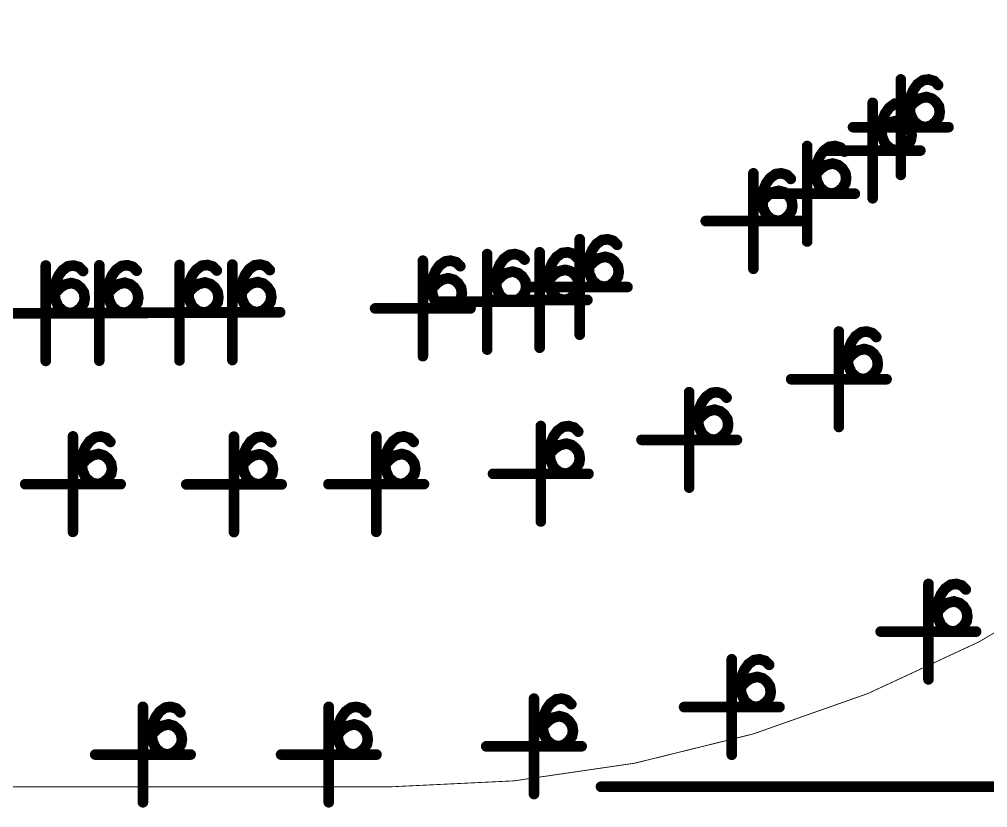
# Model space of a CAD drawing. Header units: millimetres. Extents: x 3362 to 3827, y -139 to 191.
# Drawn here: x 3564.81 to 3576.4, y 7.19 to 16.63 of the extents above; entities that cross this region are included whole.
import ezdxf

# ---------------------------------------------------------------- set-up
doc = ezdxf.new("R2010")
doc.units = ezdxf.units.MM
doc.header["$LTSCALE"] = 23.1
doc.layers.get('0').update_dxf_attribs({"linetype": 'CONTINUOUS'})

# ---------------------------------------------------------------- blocks, each defined once
blk = doc.blocks.new('PAD_R1')
at = {"const_width": 0.5}
blk.add_lwpolyline([(0.25, 0, 1), (-0.25, 0, 1)], format="xyb", close=True, dxfattribs=at)

msp = doc.modelspace()

# ---------------------------------------------------------------- linework, layer by layer
at = {"const_width": 0.0102}
msp.add_lwpolyline([(3613.171, 13.459), (3613.171, 25.059, 0.414215), (3612.171, 26.059), (3581.163, 26.059, 0.202312), (3570.347, 21.496, -0.202309), (3569.272, 21.043), (3563.773, 21.043, -0.202309), (3562.698, 21.496, 0.202312), (3551.882, 26.059), (3530.351, 26.059, 0.414215), (3529.351, 25.059), (3529.351, 13.459, 0.414215), (3530.351, 12.459), (3551.468, 12.459, -0.196013), (3553.215, 11.747, 0.196007), (3563.773, 7.443), (3569.272, 7.443, 0.196007), (3579.83, 11.747, -0.196013), (3581.577, 12.459), (3612.171, 12.459, 0.414215)], format="xyb", close=True, dxfattribs=at)
for points, const_width in [([(3575.654, 15.968), (3575.671, 15.842)], 0.0672), ([(3575.363, 15.91), (3575.363, 14.767)], 0.127), ([(3575.487, 15.856), (3575.59, 15.783)], 0.0818), ([(3575.559, 15.928), (3575.633, 15.825)], 0.0821), ([(3575.747, 15.961), (3575.712, 15.839)], 0.0695), ([(3575.831, 15.912), (3575.742, 15.822)], 0.0675), ([(3575.442, 15.778), (3575.559, 15.728)], 0.0727), ([(3575.614, 15.752), (3575.645, 15.629)], 0.0785), ([(3575.718, 15.752), (3575.683, 15.63)], 0.0695), ([(3575.026, 15.63), (3575.026, 14.487)], 0.127), ([(3575.222, 15.648), (3575.296, 15.545)], 0.0821), ([(3575.317, 15.688), (3575.335, 15.562)], 0.0672), ([(3575.41, 15.681), (3575.375, 15.559)], 0.0695), ([(3575.495, 15.632), (3575.405, 15.542)], 0.0675), ([(3575.41, 15.642), (3575.536, 15.623)], 0.0754), ([(3575.418, 15.692), (3575.543, 15.672)], 0.0754), ([(3575.456, 15.655), (3575.546, 15.565)], 0.0945), ([(3575.527, 15.715), (3575.598, 15.609)], 0.0687), ([(3575.798, 15.712), (3575.718, 15.613)], 0.0609), ([(3575.854, 15.65), (3575.748, 15.579)], 0.0687), ([(3575.105, 15.498), (3575.222, 15.448)], 0.0727), ([(3575.15, 15.576), (3575.254, 15.503)], 0.0818), ([(3575.409, 15.541), (3575.535, 15.554)], 0.0955), ([(3575.887, 15.562), (3575.762, 15.543)], 0.0675), ([(3575.081, 15.412), (3575.207, 15.393)], 0.0754), ([(3575.119, 15.375), (3575.209, 15.285)], 0.0945), ([(3575.191, 15.435), (3575.261, 15.329)], 0.0687), ([(3575.277, 15.472), (3575.308, 15.349)], 0.0785), ([(3575.381, 15.472), (3575.347, 15.35)], 0.0695), ([(3575.461, 15.432), (3575.381, 15.333)], 0.0609), ([(3575.438, 15.432), (3575.554, 15.483)], 0.0939), ([(3575.507, 15.338), (3575.59, 15.434)], 0.0879), ([(3575.604, 15.286), (3575.635, 15.409)], 0.0785), ([(3575.709, 15.287), (3575.674, 15.409)], 0.0692), ([(3575.794, 15.332), (3575.713, 15.43)], 0.0743), ([(3575.854, 15.398), (3575.748, 15.469)], 0.0687), ([(3575.887, 15.48), (3575.762, 15.501)], 0.058), ([(3575.934, 15.338), (3574.791, 15.338)], 0.127), ([(3575.072, 15.262), (3575.198, 15.274)], 0.0955), ([(3575.073, 15.362), (3575.199, 15.343)], 0.0754), ([(3575.517, 15.37), (3575.411, 15.299)], 0.0687), ([(3575.551, 15.282), (3575.425, 15.264)], 0.0675), ([(3574.533, 15.171), (3574.551, 15.046)], 0.0672), ([(3574.626, 15.165), (3574.591, 15.043)], 0.0695), ([(3575.101, 15.152), (3575.217, 15.203)], 0.0939), ([(3575.17, 15.058), (3575.253, 15.154)], 0.0879), ([(3575.457, 15.052), (3575.376, 15.15)], 0.0743), ([(3575.517, 15.118), (3575.411, 15.189)], 0.0687), ([(3575.55, 15.2), (3575.425, 15.221)], 0.058), ([(3574.242, 15.113), (3574.242, 13.97)], 0.127), ([(3574.366, 15.06), (3574.469, 14.986)], 0.0818), ([(3575.597, 15.058), (3574.454, 15.058)], 0.127), ([(3574.438, 15.132), (3574.512, 15.028)], 0.0821), ([(3574.71, 15.115), (3574.621, 15.025)], 0.0675), ([(3575.268, 15.006), (3575.298, 15.13)], 0.0785), ([(3575.372, 15.007), (3575.337, 15.129)], 0.0692), ([(3574.321, 14.981), (3574.438, 14.931)], 0.0727), ([(3574.493, 14.956), (3574.524, 14.833)], 0.0785), ([(3574.597, 14.955), (3574.562, 14.833)], 0.0695), ([(3573.598, 14.786), (3573.598, 13.643)], 0.127), ([(3573.794, 14.805), (3573.868, 14.701)], 0.0821), ([(3573.889, 14.844), (3573.907, 14.719)], 0.0672), ([(3573.982, 14.838), (3573.947, 14.716)], 0.0695), ([(3574.289, 14.846), (3574.415, 14.826)], 0.0754), ([(3574.297, 14.895), (3574.422, 14.876)], 0.0754), ([(3574.335, 14.858), (3574.425, 14.768)], 0.0945), ([(3574.406, 14.918), (3574.477, 14.813)], 0.0687), ([(3574.677, 14.915), (3574.597, 14.816)], 0.0609), ([(3574.733, 14.853), (3574.627, 14.783)], 0.0687), ([(3573.722, 14.733), (3573.826, 14.659)], 0.0818), ([(3574.067, 14.788), (3573.977, 14.698)], 0.0675), ([(3574.288, 14.745), (3574.414, 14.758)], 0.0955), ([(3574.317, 14.635), (3574.433, 14.687)], 0.0939), ([(3574.767, 14.765), (3574.641, 14.747)], 0.0675), ([(3574.766, 14.683), (3574.641, 14.705)], 0.058), ([(3573.678, 14.654), (3573.794, 14.604)], 0.0727), ([(3573.763, 14.591), (3573.833, 14.486)], 0.0687), ([(3573.849, 14.629), (3573.88, 14.505)], 0.0785), ([(3573.954, 14.628), (3573.919, 14.506)], 0.0695), ([(3574.033, 14.588), (3573.954, 14.489)], 0.0609), ([(3574.386, 14.541), (3574.469, 14.638)], 0.0879), ([(3574.484, 14.49), (3574.514, 14.613)], 0.0785), ([(3574.588, 14.49), (3574.553, 14.612)], 0.0692), ([(3574.673, 14.536), (3574.592, 14.633)], 0.0743), ([(3574.733, 14.602), (3574.627, 14.672)], 0.0687), ([(3574.813, 14.542), (3573.67, 14.542)], 0.127), ([(3573.646, 14.519), (3573.771, 14.499)], 0.0754), ([(3573.653, 14.568), (3573.779, 14.549)], 0.0754), ([(3573.691, 14.531), (3573.781, 14.441)], 0.0945), ([(3574.089, 14.526), (3573.983, 14.456)], 0.0687), ([(3573.644, 14.418), (3573.771, 14.431)], 0.0955), ([(3573.673, 14.308), (3573.789, 14.36)], 0.0939), ([(3574.089, 14.275), (3573.983, 14.345)], 0.0687), ([(3574.123, 14.438), (3573.997, 14.42)], 0.0675), ([(3574.123, 14.356), (3573.997, 14.377)], 0.058), ([(3574.17, 14.215), (3573.027, 14.215)], 0.127), ([(3573.743, 14.214), (3573.825, 14.311)], 0.0879), ([(3573.84, 14.163), (3573.871, 14.286)], 0.0785), ([(3573.944, 14.163), (3573.909, 14.285)], 0.0692), ([(3574.029, 14.209), (3573.948, 14.306)], 0.0743), ([(3571.519, 13.997), (3571.519, 12.854)], 0.127), ([(3571.715, 14.015), (3571.789, 13.912)], 0.0821), ([(3571.81, 14.055), (3571.828, 13.929)], 0.0672), ([(3571.903, 14.049), (3571.868, 13.926)], 0.0695), ([(3571.988, 13.999), (3571.898, 13.909)], 0.0675), ([(3571.331, 13.899), (3571.348, 13.773)], 0.0672), ([(3571.424, 13.893), (3571.389, 13.77)], 0.0695), ([(3571.644, 13.943), (3571.747, 13.87)], 0.0818), ([(3569.641, 13.74), (3569.641, 12.597)], 0.127), ([(3569.837, 13.759), (3569.911, 13.655)], 0.0821), ([(3569.932, 13.799), (3569.95, 13.673)], 0.0672), ([(3570.025, 13.792), (3569.99, 13.67)], 0.0695), ([(3570.411, 13.819), (3570.411, 12.676)], 0.127), ([(3570.535, 13.766), (3570.639, 13.692)], 0.0818), ([(3570.607, 13.838), (3570.681, 13.734)], 0.0821), ([(3570.702, 13.878), (3570.72, 13.752)], 0.0672), ([(3570.795, 13.871), (3570.76, 13.749)], 0.0695), ([(3570.88, 13.821), (3570.79, 13.732)], 0.0675), ([(3571.039, 13.841), (3571.039, 12.698)], 0.127), ([(3571.164, 13.787), (3571.267, 13.714)], 0.0818), ([(3571.236, 13.859), (3571.31, 13.756)], 0.0821), ([(3571.508, 13.843), (3571.419, 13.753)], 0.0675), ([(3571.574, 13.779), (3571.7, 13.76)], 0.0754), ([(3571.599, 13.865), (3571.715, 13.815)], 0.0727), ([(3571.684, 13.802), (3571.754, 13.696)], 0.0687), ([(3571.77, 13.839), (3571.801, 13.716)], 0.0785), ([(3571.875, 13.839), (3571.84, 13.717)], 0.0695), ([(3571.954, 13.799), (3571.875, 13.7)], 0.0609), ([(3565.126, 13.683), (3565.126, 12.54)], 0.127), ([(3565.322, 13.701), (3565.396, 13.598)], 0.0821), ([(3565.417, 13.741), (3565.434, 13.615)], 0.0672), ([(3565.51, 13.734), (3565.475, 13.612)], 0.0695), ([(3565.594, 13.685), (3565.505, 13.595)], 0.0675), ([(3565.767, 13.686), (3565.767, 12.543)], 0.127), ([(3565.963, 13.705), (3566.037, 13.601)], 0.0821), ([(3566.058, 13.744), (3566.076, 13.619)], 0.0672), ([(3566.151, 13.738), (3566.116, 13.616)], 0.0695), ([(3566.236, 13.688), (3566.146, 13.598)], 0.0675), ([(3566.727, 13.689), (3566.727, 12.546)], 0.127), ([(3566.923, 13.707), (3566.997, 13.604)], 0.0821), ([(3567.018, 13.747), (3567.035, 13.622)], 0.0672), ([(3567.111, 13.741), (3567.076, 13.619)], 0.0695), ([(3567.195, 13.691), (3567.106, 13.601)], 0.0675), ([(3567.36, 13.694), (3567.36, 12.551)], 0.127), ([(3567.485, 13.641), (3567.588, 13.567)], 0.0818), ([(3567.556, 13.713), (3567.63, 13.609)], 0.0821), ([(3567.651, 13.752), (3567.669, 13.627)], 0.0672), ([(3567.744, 13.746), (3567.709, 13.624)], 0.0695), ([(3567.829, 13.696), (3567.739, 13.606)], 0.0675), ([(3569.765, 13.687), (3569.869, 13.613)], 0.0818), ([(3570.11, 13.742), (3570.02, 13.653)], 0.0675), ([(3570.491, 13.687), (3570.607, 13.637)], 0.0727), ([(3570.662, 13.662), (3570.693, 13.539)], 0.0785), ([(3570.766, 13.661), (3570.732, 13.539)], 0.0695), ([(3571.119, 13.709), (3571.236, 13.659)], 0.0727), ([(3571.204, 13.646), (3571.275, 13.541)], 0.0687), ([(3571.291, 13.684), (3571.322, 13.56)], 0.0785), ([(3571.395, 13.683), (3571.36, 13.561)], 0.0695), ([(3571.565, 13.629), (3571.692, 13.641)], 0.0955), ([(3571.567, 13.729), (3571.692, 13.71)], 0.0754), ([(3571.612, 13.742), (3571.702, 13.652)], 0.0945), ([(3572.01, 13.737), (3571.904, 13.666)], 0.0687), ([(3572.044, 13.649), (3571.918, 13.631)], 0.0675), ([(3565.205, 13.551), (3565.322, 13.501)], 0.0727), ([(3565.25, 13.629), (3565.353, 13.555)], 0.0818), ([(3565.377, 13.525), (3565.408, 13.402)], 0.0785), ([(3565.846, 13.554), (3565.963, 13.504)], 0.0727), ([(3565.891, 13.633), (3565.995, 13.559)], 0.0818), ([(3566.018, 13.529), (3566.049, 13.406)], 0.0785), ([(3566.806, 13.557), (3566.923, 13.507)], 0.0727), ([(3566.851, 13.636), (3566.954, 13.562)], 0.0818), ([(3566.978, 13.532), (3567.009, 13.408)], 0.0785), ([(3567.082, 13.531), (3567.047, 13.409)], 0.0695), ([(3567.44, 13.562), (3567.556, 13.512)], 0.0727), ([(3567.611, 13.537), (3567.642, 13.414)], 0.0785), ([(3567.716, 13.536), (3567.681, 13.414)], 0.0695), ([(3569.721, 13.608), (3569.837, 13.558)], 0.0727), ([(3569.806, 13.546), (3569.876, 13.44)], 0.0687), ([(3569.892, 13.583), (3569.923, 13.46)], 0.0785), ([(3569.997, 13.582), (3569.962, 13.46)], 0.0695), ([(3570.076, 13.542), (3569.997, 13.443)], 0.0609), ([(3570.458, 13.552), (3570.584, 13.533)], 0.0754), ([(3570.466, 13.601), (3570.592, 13.582)], 0.0754), ([(3570.504, 13.564), (3570.594, 13.474)], 0.0945), ([(3570.576, 13.625), (3570.646, 13.519)], 0.0687), ([(3570.846, 13.621), (3570.766, 13.522)], 0.0609), ([(3570.902, 13.559), (3570.796, 13.489)], 0.0687), ([(3571.087, 13.573), (3571.213, 13.554)], 0.0754), ([(3571.095, 13.623), (3571.22, 13.604)], 0.0754), ([(3571.133, 13.586), (3571.222, 13.496)], 0.0945), ([(3571.475, 13.643), (3571.395, 13.544)], 0.0609), ([(3571.53, 13.581), (3571.425, 13.511)], 0.0687), ([(3571.594, 13.519), (3571.71, 13.57)], 0.0939), ([(3571.664, 13.425), (3571.746, 13.521)], 0.0879), ([(3572.01, 13.485), (3571.904, 13.556)], 0.0687), ([(3572.044, 13.567), (3571.918, 13.588)], 0.058), ([(3565.173, 13.415), (3565.299, 13.396)], 0.0754), ([(3565.181, 13.465), (3565.306, 13.445)], 0.0754), ([(3565.219, 13.428), (3565.309, 13.338)], 0.0945), ([(3565.29, 13.488), (3565.361, 13.382)], 0.0687), ([(3565.481, 13.525), (3565.446, 13.403)], 0.0695), ([(3565.561, 13.485), (3565.481, 13.386)], 0.0609), ([(3565.617, 13.423), (3565.511, 13.352)], 0.0687), ([(3565.814, 13.419), (3565.94, 13.399)], 0.0754), ([(3565.822, 13.468), (3565.947, 13.449)], 0.0754), ([(3565.86, 13.431), (3565.95, 13.341)], 0.0945), ([(3565.932, 13.491), (3566.002, 13.386)], 0.0687), ([(3566.122, 13.528), (3566.087, 13.406)], 0.0695), ([(3566.202, 13.488), (3566.122, 13.389)], 0.0609), ([(3566.258, 13.426), (3566.152, 13.356)], 0.0687), ([(3566.774, 13.422), (3566.9, 13.402)], 0.0754), ([(3566.782, 13.471), (3566.907, 13.452)], 0.0754), ([(3566.82, 13.434), (3566.91, 13.344)], 0.0945), ([(3566.891, 13.494), (3566.962, 13.389)], 0.0687), ([(3567.162, 13.491), (3567.082, 13.392)], 0.0609), ([(3567.218, 13.429), (3567.112, 13.359)], 0.0687), ([(3567.408, 13.427), (3567.533, 13.407)], 0.0754), ([(3567.415, 13.476), (3567.541, 13.457)], 0.0754), ([(3567.453, 13.439), (3567.543, 13.349)], 0.0945), ([(3567.525, 13.499), (3567.595, 13.394)], 0.0687), ([(3567.795, 13.496), (3567.716, 13.397)], 0.0609), ([(3567.851, 13.434), (3567.745, 13.364)], 0.0687), ([(3569.689, 13.473), (3569.814, 13.454)], 0.0754), ([(3569.696, 13.522), (3569.822, 13.503)], 0.0754), ([(3569.734, 13.485), (3569.824, 13.395)], 0.0945), ([(3570.132, 13.48), (3570.026, 13.41)], 0.0687), ([(3570.457, 13.451), (3570.583, 13.464)], 0.0955), ([(3570.936, 13.471), (3570.81, 13.453)], 0.0675), ([(3572.091, 13.425), (3570.948, 13.425)], 0.127), ([(3571.086, 13.473), (3571.212, 13.485)], 0.0955), ([(3571.115, 13.363), (3571.231, 13.414)], 0.0939), ([(3571.564, 13.493), (3571.439, 13.475)], 0.0675), ([(3571.564, 13.411), (3571.439, 13.432)], 0.058), ([(3571.761, 13.373), (3571.792, 13.497)], 0.0785), ([(3571.865, 13.374), (3571.83, 13.496)], 0.0692), ([(3571.95, 13.419), (3571.869, 13.517)], 0.0743), ([(3565.172, 13.314), (3565.298, 13.327)], 0.0955), ([(3565.65, 13.335), (3565.525, 13.316)], 0.0675), ([(3565.813, 13.318), (3565.939, 13.331)], 0.0955), ([(3566.292, 13.338), (3566.166, 13.32)], 0.0675), ([(3566.773, 13.321), (3566.899, 13.334)], 0.0955), ([(3567.251, 13.341), (3567.126, 13.323)], 0.0675), ([(3567.406, 13.326), (3567.533, 13.339)], 0.0955), ([(3567.885, 13.346), (3567.759, 13.328)], 0.0675), ([(3569.687, 13.372), (3569.814, 13.385)], 0.0955), ([(3569.716, 13.262), (3569.832, 13.314)], 0.0939), ([(3570.132, 13.229), (3570.026, 13.299)], 0.0687), ([(3570.166, 13.392), (3570.04, 13.374)], 0.0675), ([(3570.166, 13.311), (3570.04, 13.332)], 0.058), ([(3571.611, 13.27), (3570.468, 13.27)], 0.127), ([(3570.486, 13.341), (3570.602, 13.393)], 0.0939), ([(3570.555, 13.247), (3570.638, 13.344)], 0.0879), ([(3570.653, 13.196), (3570.684, 13.319)], 0.0785), ([(3570.757, 13.196), (3570.722, 13.318)], 0.0692), ([(3570.842, 13.242), (3570.761, 13.34)], 0.0743), ([(3570.902, 13.308), (3570.796, 13.378)], 0.0687), ([(3570.935, 13.39), (3570.81, 13.411)], 0.058), ([(3571.184, 13.269), (3571.267, 13.365)], 0.0879), ([(3571.281, 13.217), (3571.312, 13.341)], 0.0785), ([(3571.386, 13.218), (3571.351, 13.34)], 0.0692), ([(3571.471, 13.263), (3571.389, 13.361)], 0.0743), ([(3571.53, 13.329), (3571.425, 13.4)], 0.0687), ([(3565.201, 13.205), (3565.317, 13.256)], 0.0939), ([(3565.27, 13.111), (3565.353, 13.207)], 0.0879), ([(3565.368, 13.059), (3565.398, 13.182)], 0.0785), ([(3565.472, 13.06), (3565.437, 13.182)], 0.0692), ([(3565.557, 13.105), (3565.476, 13.203)], 0.0743), ([(3565.617, 13.171), (3565.511, 13.242)], 0.0687), ([(3565.65, 13.253), (3565.525, 13.274)], 0.058), ([(3565.842, 13.208), (3565.958, 13.26)], 0.0939), ([(3565.911, 13.114), (3565.994, 13.211)], 0.0879), ([(3566.009, 13.063), (3566.039, 13.186)], 0.0785), ([(3566.113, 13.063), (3566.078, 13.185)], 0.0692), ([(3566.198, 13.109), (3566.117, 13.206)], 0.0743), ([(3566.258, 13.175), (3566.152, 13.245)], 0.0687), ([(3566.291, 13.257), (3566.166, 13.278)], 0.058), ([(3566.802, 13.211), (3566.918, 13.262)], 0.0939), ([(3566.871, 13.117), (3566.954, 13.213)], 0.0879), ([(3566.968, 13.066), (3566.999, 13.189)], 0.0785), ([(3567.073, 13.066), (3567.038, 13.188)], 0.0692), ([(3567.158, 13.112), (3567.077, 13.209)], 0.0743), ([(3567.218, 13.178), (3567.112, 13.248)], 0.0687), ([(3567.251, 13.259), (3567.126, 13.28)], 0.058), ([(3567.435, 13.216), (3567.551, 13.268)], 0.0939), ([(3567.505, 13.122), (3567.587, 13.219)], 0.0879), ([(3567.602, 13.071), (3567.633, 13.194)], 0.0785), ([(3567.706, 13.071), (3567.671, 13.193)], 0.0692), ([(3567.791, 13.117), (3567.71, 13.214)], 0.0743), ([(3567.851, 13.183), (3567.745, 13.253)], 0.0687), ([(3567.885, 13.264), (3567.759, 13.286)], 0.058), ([(3570.212, 13.169), (3569.069, 13.169)], 0.127), ([(3569.785, 13.168), (3569.868, 13.265)], 0.0879), ([(3570.982, 13.248), (3569.839, 13.248)], 0.127), ([(3569.883, 13.117), (3569.914, 13.24)], 0.0785), ([(3569.987, 13.117), (3569.952, 13.239)], 0.0692), ([(3570.072, 13.163), (3569.991, 13.261)], 0.0743), ([(3565.697, 13.111), (3564.554, 13.111)], 0.127), ([(3566.338, 13.115), (3565.195, 13.115)], 0.127), ([(3567.298, 13.118), (3566.155, 13.118)], 0.127), ([(3567.932, 13.123), (3566.789, 13.123)], 0.127), ([(3574.912, 12.951), (3574.93, 12.825)], 0.0672), ([(3574.621, 12.893), (3574.621, 11.75)], 0.127), ([(3574.746, 12.839), (3574.849, 12.766)], 0.0818), ([(3574.818, 12.911), (3574.891, 12.808)], 0.0821), ([(3575.005, 12.944), (3574.97, 12.822)], 0.0695), ([(3575.09, 12.895), (3575, 12.805)], 0.0675), ([(3574.701, 12.761), (3574.818, 12.711)], 0.0727), ([(3574.872, 12.735), (3574.903, 12.612)], 0.0785), ([(3574.977, 12.735), (3574.942, 12.613)], 0.0695), ([(3574.669, 12.625), (3574.794, 12.606)], 0.0754), ([(3574.676, 12.675), (3574.802, 12.655)], 0.0754), ([(3574.714, 12.638), (3574.804, 12.548)], 0.0945), ([(3574.786, 12.698), (3574.856, 12.592)], 0.0687), ([(3575.056, 12.695), (3574.977, 12.596)], 0.0609), ([(3575.112, 12.633), (3575.006, 12.562)], 0.0687), ([(3574.667, 12.524), (3574.794, 12.537)], 0.0955), ([(3575.146, 12.545), (3575.02, 12.526)], 0.0675), ([(3574.696, 12.415), (3574.813, 12.466)], 0.0939), ([(3574.766, 12.321), (3574.848, 12.417)], 0.0879), ([(3574.863, 12.269), (3574.894, 12.392)], 0.0785), ([(3574.967, 12.27), (3574.932, 12.392)], 0.0692), ([(3575.052, 12.315), (3574.971, 12.413)], 0.0743), ([(3575.112, 12.381), (3575.006, 12.452)], 0.0687), ([(3575.146, 12.463), (3575.021, 12.484)], 0.058), ([(3575.193, 12.321), (3574.05, 12.321)], 0.127), ([(3572.829, 12.166), (3572.829, 11.023)], 0.127), ([(3573.026, 12.185), (3573.1, 12.081)], 0.0821), ([(3573.121, 12.225), (3573.138, 12.099)], 0.0672), ([(3573.213, 12.218), (3573.179, 12.096)], 0.0695), ([(3573.298, 12.168), (3573.208, 12.079)], 0.0675), ([(3572.909, 12.034), (3573.026, 11.984)], 0.0727), ([(3572.954, 12.113), (3573.057, 12.039)], 0.0818), ([(3572.885, 11.948), (3573.01, 11.929)], 0.0754), ([(3572.923, 11.911), (3573.012, 11.821)], 0.0945), ([(3572.994, 11.972), (3573.065, 11.866)], 0.0687), ([(3573.081, 12.009), (3573.112, 11.886)], 0.0785), ([(3573.185, 12.008), (3573.15, 11.886)], 0.0695), ([(3573.265, 11.968), (3573.185, 11.869)], 0.0609), ([(3573.32, 11.906), (3573.215, 11.836)], 0.0687), ([(3571.344, 11.819), (3571.362, 11.693)], 0.0672), ([(3571.437, 11.812), (3571.402, 11.69)], 0.0695), ([(3572.876, 11.798), (3573.002, 11.811)], 0.0955), ([(3572.877, 11.899), (3573.003, 11.88)], 0.0754), ([(3573.354, 11.818), (3573.229, 11.8)], 0.0675), ([(3565.743, 11.695), (3565.76, 11.569)], 0.0672), ([(3565.836, 11.688), (3565.801, 11.566)], 0.0695), ([(3567.67, 11.692), (3567.688, 11.566)], 0.0672), ([(3567.763, 11.685), (3567.729, 11.563)], 0.0695), ([(3569.374, 11.695), (3569.392, 11.569)], 0.0672), ([(3569.467, 11.688), (3569.432, 11.566)], 0.0695), ([(3571.053, 11.761), (3571.053, 10.618)], 0.127), ([(3571.177, 11.707), (3571.281, 11.633)], 0.0818), ([(3571.249, 11.779), (3571.323, 11.676)], 0.0821), ([(3571.522, 11.763), (3571.432, 11.673)], 0.0675), ([(3572.905, 11.688), (3573.021, 11.74)], 0.0939), ([(3572.974, 11.594), (3573.057, 11.691)], 0.0879), ([(3573.261, 11.589), (3573.179, 11.687)], 0.0743), ([(3573.32, 11.655), (3573.215, 11.725)], 0.0687), ([(3573.354, 11.737), (3573.229, 11.758)], 0.058), ([(3565.451, 11.637), (3565.451, 10.494)], 0.127), ([(3565.576, 11.583), (3565.679, 11.509)], 0.0818), ([(3565.648, 11.655), (3565.722, 11.552)], 0.0821), ([(3565.92, 11.639), (3565.831, 11.549)], 0.0675), ([(3567.379, 11.634), (3567.379, 10.491)], 0.127), ([(3567.504, 11.58), (3567.607, 11.506)], 0.0818), ([(3567.576, 11.652), (3567.65, 11.549)], 0.0821), ([(3567.848, 11.636), (3567.758, 11.546)], 0.0675), ([(3569.083, 11.637), (3569.083, 10.494)], 0.127), ([(3569.207, 11.583), (3569.311, 11.509)], 0.0818), ([(3569.279, 11.655), (3569.353, 11.552)], 0.0821), ([(3569.552, 11.639), (3569.462, 11.549)], 0.0675), ([(3571.133, 11.629), (3571.249, 11.579)], 0.0727), ([(3571.218, 11.566), (3571.288, 11.46)], 0.0687), ([(3571.304, 11.603), (3571.335, 11.48)], 0.0785), ([(3571.409, 11.603), (3571.374, 11.481)], 0.0695), ([(3571.488, 11.563), (3571.409, 11.464)], 0.0609), ([(3573.401, 11.595), (3572.258, 11.595)], 0.127), ([(3573.071, 11.543), (3573.102, 11.666)], 0.0785), ([(3573.176, 11.543), (3573.141, 11.665)], 0.0692), ([(3565.531, 11.505), (3565.648, 11.455)], 0.0727), ([(3565.703, 11.479), (3565.734, 11.356)], 0.0785), ([(3565.807, 11.479), (3565.772, 11.357)], 0.0695), ([(3567.459, 11.502), (3567.576, 11.452)], 0.0727), ([(3567.631, 11.476), (3567.661, 11.353)], 0.0785), ([(3567.735, 11.476), (3567.7, 11.354)], 0.0695), ([(3569.163, 11.505), (3569.279, 11.455)], 0.0727), ([(3569.334, 11.479), (3569.365, 11.356)], 0.0785), ([(3569.439, 11.479), (3569.404, 11.357)], 0.0695), ([(3571.101, 11.493), (3571.226, 11.474)], 0.0754), ([(3571.108, 11.543), (3571.234, 11.523)], 0.0754), ([(3571.146, 11.506), (3571.236, 11.416)], 0.0945), ([(3571.544, 11.501), (3571.438, 11.43)], 0.0687), ([(3565.499, 11.369), (3565.625, 11.35)], 0.0754), ([(3565.507, 11.419), (3565.632, 11.399)], 0.0754), ([(3565.545, 11.382), (3565.634, 11.292)], 0.0945), ([(3565.616, 11.442), (3565.687, 11.336)], 0.0687), ([(3565.887, 11.439), (3565.807, 11.34)], 0.0609), ([(3565.942, 11.377), (3565.837, 11.306)], 0.0687), ([(3567.427, 11.366), (3567.552, 11.347)], 0.0754), ([(3567.435, 11.416), (3567.56, 11.396)], 0.0754), ([(3567.472, 11.379), (3567.562, 11.289)], 0.0945), ([(3567.544, 11.439), (3567.615, 11.333)], 0.0687), ([(3567.814, 11.436), (3567.735, 11.337)], 0.0609), ([(3567.87, 11.374), (3567.765, 11.303)], 0.0687), ([(3569.131, 11.369), (3569.256, 11.35)], 0.0754), ([(3569.138, 11.419), (3569.264, 11.399)], 0.0754), ([(3569.176, 11.382), (3569.266, 11.292)], 0.0945), ([(3569.248, 11.442), (3569.318, 11.336)], 0.0687), ([(3569.518, 11.439), (3569.439, 11.34)], 0.0609), ([(3569.574, 11.377), (3569.468, 11.306)], 0.0687), ([(3571.099, 11.392), (3571.226, 11.405)], 0.0955), ([(3571.128, 11.283), (3571.244, 11.334)], 0.0939), ([(3571.578, 11.413), (3571.452, 11.394)], 0.0675), ([(3571.578, 11.331), (3571.452, 11.352)], 0.058), ([(3565.498, 11.268), (3565.624, 11.281)], 0.0955), ([(3565.527, 11.159), (3565.643, 11.21)], 0.0939), ([(3565.976, 11.289), (3565.851, 11.27)], 0.0675), ([(3565.976, 11.207), (3565.851, 11.228)], 0.058), ([(3567.426, 11.265), (3567.552, 11.278)], 0.0955), ([(3567.455, 11.156), (3567.571, 11.207)], 0.0939), ([(3567.904, 11.286), (3567.779, 11.267)], 0.0675), ([(3567.904, 11.204), (3567.779, 11.225)], 0.058), ([(3569.129, 11.268), (3569.256, 11.281)], 0.0955), ([(3569.158, 11.159), (3569.274, 11.21)], 0.0939), ([(3569.608, 11.289), (3569.482, 11.27)], 0.0675), ([(3569.608, 11.207), (3569.482, 11.228)], 0.058), ([(3571.624, 11.189), (3570.481, 11.189)], 0.127), ([(3571.197, 11.189), (3571.28, 11.285)], 0.0879), ([(3571.295, 11.137), (3571.326, 11.26)], 0.0785), ([(3571.399, 11.138), (3571.364, 11.26)], 0.0692), ([(3571.484, 11.183), (3571.403, 11.281)], 0.0743), ([(3571.544, 11.249), (3571.438, 11.32)], 0.0687), ([(3565.596, 11.065), (3565.679, 11.161)], 0.0879), ([(3565.693, 11.013), (3565.724, 11.136)], 0.0785), ([(3565.798, 11.014), (3565.763, 11.136)], 0.0692), ([(3565.883, 11.059), (3565.801, 11.157)], 0.0743), ([(3565.942, 11.125), (3565.837, 11.196)], 0.0687), ([(3567.524, 11.062), (3567.606, 11.158)], 0.0879), ([(3567.621, 11.01), (3567.652, 11.133)], 0.0785), ([(3567.726, 11.011), (3567.691, 11.133)], 0.0692), ([(3567.81, 11.056), (3567.729, 11.154)], 0.0743), ([(3567.87, 11.122), (3567.765, 11.193)], 0.0687), ([(3569.227, 11.065), (3569.31, 11.161)], 0.0879), ([(3569.325, 11.013), (3569.356, 11.136)], 0.0785), ([(3569.429, 11.014), (3569.394, 11.136)], 0.0692), ([(3569.514, 11.059), (3569.433, 11.157)], 0.0743), ([(3569.574, 11.125), (3569.468, 11.196)], 0.0687), ([(3566.023, 11.065), (3564.88, 11.065)], 0.127), ([(3567.951, 11.062), (3566.808, 11.062)], 0.127), ([(3569.654, 11.065), (3568.511, 11.065)], 0.127), ([(3575.694, 9.871), (3575.694, 8.728)], 0.127), ([(3575.818, 9.818), (3575.921, 9.744)], 0.0818), ([(3575.89, 9.89), (3575.964, 9.786)], 0.0821), ([(3575.985, 9.929), (3576.002, 9.804)], 0.0672), ([(3576.078, 9.923), (3576.043, 9.801)], 0.0695), ([(3576.162, 9.873), (3576.073, 9.783)], 0.0675), ([(3575.773, 9.739), (3575.89, 9.689)], 0.0727), ([(3575.945, 9.714), (3575.976, 9.591)], 0.0785), ([(3576.049, 9.713), (3576.014, 9.591)], 0.0695), ([(3575.741, 9.604), (3575.867, 9.584)], 0.0754), ([(3575.749, 9.653), (3575.874, 9.634)], 0.0754), ([(3575.787, 9.616), (3575.876, 9.526)], 0.0945), ([(3575.858, 9.676), (3575.929, 9.571)], 0.0687), ([(3576.129, 9.673), (3576.049, 9.574)], 0.0609), ([(3576.185, 9.611), (3576.079, 9.541)], 0.0687), ([(3575.74, 9.503), (3575.866, 9.516)], 0.0955), ([(3576.218, 9.523), (3576.093, 9.505)], 0.0675), ([(3575.769, 9.393), (3575.885, 9.445)], 0.0939), ([(3575.838, 9.299), (3575.921, 9.396)], 0.0879), ([(3575.935, 9.248), (3575.966, 9.371)], 0.0785), ([(3576.04, 9.248), (3576.005, 9.37)], 0.0692), ([(3576.125, 9.294), (3576.043, 9.391)], 0.0743), ([(3576.185, 9.36), (3576.079, 9.43)], 0.0687), ([(3576.218, 9.441), (3576.093, 9.463)], 0.058), ([(3576.265, 9.3), (3575.122, 9.3)], 0.127), ([(3573.63, 9.027), (3573.648, 8.901)], 0.0672), ([(3573.723, 9.02), (3573.688, 8.898)], 0.0695), ([(3573.339, 8.969), (3573.339, 7.826)], 0.127), ([(3573.464, 8.915), (3573.567, 8.841)], 0.0818), ([(3573.536, 8.987), (3573.609, 8.884)], 0.0821), ([(3573.808, 8.971), (3573.718, 8.881)], 0.0675), ([(3573.419, 8.837), (3573.536, 8.787)], 0.0727), ([(3573.591, 8.811), (3573.621, 8.688)], 0.0785), ([(3573.695, 8.811), (3573.66, 8.689)], 0.0695), ([(3573.387, 8.701), (3573.512, 8.682)], 0.0754), ([(3573.394, 8.751), (3573.52, 8.731)], 0.0754), ([(3573.432, 8.714), (3573.522, 8.624)], 0.0945), ([(3573.504, 8.774), (3573.574, 8.668)], 0.0687), ([(3573.774, 8.771), (3573.695, 8.672)], 0.0609), ([(3573.83, 8.709), (3573.725, 8.638)], 0.0687), ([(3571.262, 8.556), (3571.28, 8.431)], 0.0672), ([(3571.355, 8.55), (3571.32, 8.428)], 0.0695), ([(3573.386, 8.6), (3573.512, 8.613)], 0.0955), ([(3573.415, 8.491), (3573.531, 8.542)], 0.0939), ([(3573.864, 8.621), (3573.738, 8.602)], 0.0675), ([(3573.864, 8.539), (3573.739, 8.56)], 0.058), ([(3566.289, 8.4), (3566.289, 7.257)], 0.127), ([(3566.58, 8.458), (3566.598, 8.332)], 0.0672), ([(3566.673, 8.451), (3566.638, 8.329)], 0.0695), ([(3568.514, 8.4), (3568.514, 7.257)], 0.127), ([(3568.806, 8.458), (3568.823, 8.332)], 0.0672), ([(3568.899, 8.451), (3568.864, 8.329)], 0.0695), ([(3570.971, 8.498), (3570.971, 7.355)], 0.127), ([(3571.095, 8.445), (3571.198, 8.371)], 0.0818), ([(3571.167, 8.516), (3571.241, 8.413)], 0.0821), ([(3571.439, 8.5), (3571.35, 8.41)], 0.0675), ([(3573.484, 8.397), (3573.566, 8.493)], 0.0879), ([(3573.581, 8.345), (3573.612, 8.468)], 0.0785), ([(3573.685, 8.346), (3573.65, 8.468)], 0.0692), ([(3573.77, 8.391), (3573.689, 8.489)], 0.0743), ([(3573.83, 8.457), (3573.725, 8.528)], 0.0687), ([(3566.414, 8.346), (3566.517, 8.272)], 0.0818), ([(3566.486, 8.418), (3566.559, 8.315)], 0.0821), ([(3566.758, 8.402), (3566.668, 8.312)], 0.0675), ([(3568.639, 8.346), (3568.742, 8.272)], 0.0818), ([(3568.711, 8.418), (3568.785, 8.315)], 0.0821), ([(3568.983, 8.402), (3568.893, 8.312)], 0.0675), ([(3571.05, 8.366), (3571.167, 8.316)], 0.0727), ([(3571.222, 8.341), (3571.253, 8.217)], 0.0785), ([(3571.326, 8.34), (3571.291, 8.218)], 0.0695), ([(3573.911, 8.397), (3572.768, 8.397)], 0.127), ([(3566.369, 8.268), (3566.486, 8.217)], 0.0727), ([(3566.454, 8.205), (3566.524, 8.099)], 0.0687), ([(3566.54, 8.242), (3566.571, 8.119)], 0.0785), ([(3566.645, 8.242), (3566.61, 8.119)], 0.0695), ([(3566.724, 8.201), (3566.645, 8.102)], 0.0609), ([(3568.594, 8.268), (3568.711, 8.217)], 0.0727), ([(3568.679, 8.205), (3568.75, 8.099)], 0.0687), ([(3568.766, 8.242), (3568.797, 8.119)], 0.0785), ([(3568.87, 8.242), (3568.835, 8.119)], 0.0695), ([(3568.95, 8.201), (3568.87, 8.102)], 0.0609), ([(3571.018, 8.231), (3571.144, 8.211)], 0.0754), ([(3571.026, 8.28), (3571.151, 8.261)], 0.0754), ([(3571.064, 8.243), (3571.154, 8.153)], 0.0945), ([(3571.135, 8.303), (3571.206, 8.198)], 0.0687), ([(3571.406, 8.3), (3571.326, 8.201)], 0.0609), ([(3571.462, 8.238), (3571.356, 8.168)], 0.0687), ([(3566.337, 8.132), (3566.462, 8.113)], 0.0754), ([(3566.344, 8.181), (3566.47, 8.162)], 0.0754), ([(3566.382, 8.144), (3566.472, 8.055)], 0.0945), ([(3566.78, 8.14), (3566.674, 8.069)], 0.0687), ([(3568.562, 8.132), (3568.688, 8.113)], 0.0754), ([(3568.57, 8.181), (3568.695, 8.162)], 0.0754), ([(3568.608, 8.144), (3568.697, 8.055)], 0.0945), ([(3569.005, 8.14), (3568.9, 8.069)], 0.0687), ([(3571.017, 8.13), (3571.143, 8.143)], 0.0955), ([(3571.046, 8.02), (3571.162, 8.071)], 0.0939), ([(3571.496, 8.15), (3571.37, 8.132)], 0.0675), ([(3571.495, 8.068), (3571.37, 8.089)], 0.058), ([(3566.335, 8.031), (3566.462, 8.044)], 0.0955), ([(3566.364, 7.921), (3566.481, 7.973)], 0.0939), ([(3566.814, 8.051), (3566.688, 8.033)], 0.0675), ([(3566.814, 7.97), (3566.689, 7.991)], 0.058), ([(3568.561, 8.031), (3568.687, 8.044)], 0.0955), ([(3568.59, 7.921), (3568.706, 7.973)], 0.0939), ([(3569.039, 8.051), (3568.914, 8.033)], 0.0675), ([(3569.039, 7.97), (3568.914, 7.991)], 0.058), ([(3571.115, 7.926), (3571.198, 8.022)], 0.0879), ([(3571.213, 7.875), (3571.243, 7.998)], 0.0785), ([(3571.317, 7.875), (3571.282, 7.997)], 0.0692), ([(3571.402, 7.921), (3571.321, 8.018)], 0.0743), ([(3571.462, 7.987), (3571.356, 8.057)], 0.0687), ([(3566.861, 7.828), (3565.718, 7.828)], 0.127), ([(3566.434, 7.827), (3566.516, 7.924)], 0.0879), ([(3566.531, 7.776), (3566.562, 7.899)], 0.0785), ([(3566.635, 7.777), (3566.6, 7.899)], 0.0692), ([(3566.72, 7.822), (3566.639, 7.92)], 0.0743), ([(3566.78, 7.888), (3566.674, 7.958)], 0.0687), ([(3569.086, 7.828), (3567.943, 7.828)], 0.127), ([(3568.659, 7.827), (3568.742, 7.924)], 0.0879), ([(3568.756, 7.776), (3568.787, 7.899)], 0.0785), ([(3568.861, 7.777), (3568.826, 7.899)], 0.0692), ([(3568.946, 7.822), (3568.864, 7.92)], 0.0743), ([(3569.005, 7.888), (3568.9, 7.958)], 0.0687), ([(3571.542, 7.927), (3570.399, 7.927)], 0.127), ([(3571.773, 7.443), (3628.054, 7.443)], 0.127)]:
    msp.add_lwpolyline(points, dxfattribs=dict(const_width=const_width))

# ---------------------------------------------------------------- block references
at = {"xscale": 0.127, "yscale": 0.127}
for p in [(3575.363, 15.91), (3575.562, 15.853), (3575.629, 15.9), (3575.696, 15.91), (3575.763, 15.891), (3575.81, 15.843), (3575.486, 15.719), (3575.515, 15.786), (3575.026, 15.63), (3575.292, 15.621), (3575.359, 15.63), (3575.426, 15.611), (3575.467, 15.595), (3575.534, 15.643), (3575.591, 15.681), (3575.667, 15.7), (3575.734, 15.681), (3575.782, 15.643), (3575.178, 15.506), (3575.226, 15.573), (3575.467, 15.576), (3575.474, 15.563), (3575.477, 15.5), (3575.82, 15.586), (3575.829, 15.519), (3575.149, 15.439), (3575.197, 15.363), (3575.254, 15.401), (3575.331, 15.42), (3575.397, 15.401), (3575.445, 15.363), (3575.515, 15.415), (3575.582, 15.357), (3575.725, 15.357), (3575.782, 15.405), (3575.82, 15.462), (3574.791, 15.338), (3575.13, 15.315), (3575.13, 15.296), (3575.483, 15.306), (3575.493, 15.239), (3575.658, 15.338), (3575.934, 15.338), (3575.14, 15.22), (3575.178, 15.135), (3575.445, 15.125), (3575.483, 15.182), (3574.242, 15.113), (3574.442, 15.056), (3574.454, 15.058), (3574.508, 15.104), (3574.575, 15.113), (3574.642, 15.094), (3574.689, 15.046), (3575.245, 15.077), (3575.321, 15.058), (3575.388, 15.077), (3575.597, 15.058), (3574.365, 14.923), (3574.394, 14.99), (3574.546, 14.904), (3573.598, 14.786), (3573.865, 14.777), (3573.931, 14.786), (3574.346, 14.799), (3574.346, 14.78), (3574.413, 14.847), (3574.47, 14.885), (3574.613, 14.885), (3574.661, 14.847), (3574.699, 14.789), (3573.75, 14.662), (3573.798, 14.729), (3573.998, 14.767), (3574.046, 14.719), (3574.356, 14.704), (3574.699, 14.665), (3574.709, 14.723), (3575.363, 14.767), (3573.722, 14.596), (3573.827, 14.558), (3573.903, 14.577), (3573.97, 14.558), (3574.394, 14.618), (3574.461, 14.561), (3574.604, 14.561), (3574.661, 14.608), (3573.67, 14.542), (3573.703, 14.472), (3573.703, 14.453), (3573.769, 14.519), (3574.017, 14.519), (3574.055, 14.462), (3574.537, 14.542), (3574.813, 14.542), (3575.026, 14.487), (3573.712, 14.377), (3574.055, 14.338), (3574.065, 14.395), (3573.027, 14.215), (3573.75, 14.291), (3573.817, 14.234), (3573.893, 14.215), (3573.96, 14.234), (3574.017, 14.281), (3574.17, 14.215), (3571.519, 13.997), (3571.786, 13.988), (3571.852, 13.997), (3571.919, 13.978), (3574.242, 13.97), (3571.671, 13.873), (3571.719, 13.94), (3571.967, 13.93), (3569.641, 13.74), (3569.974, 13.74), (3570.411, 13.819), (3570.611, 13.762), (3570.678, 13.81), (3570.744, 13.819), (3570.811, 13.8), (3570.859, 13.753), (3571.039, 13.841), (3571.239, 13.784), (3571.306, 13.832), (3571.373, 13.841), (3571.44, 13.822), (3571.487, 13.774), (3571.643, 13.806), (3571.748, 13.768), (3571.824, 13.787), (3571.891, 13.768), (3565.126, 13.683), (3565.326, 13.626), (3565.392, 13.673), (3565.459, 13.683), (3565.526, 13.664), (3565.573, 13.616), (3565.767, 13.686), (3565.967, 13.629), (3566.033, 13.677), (3566.1, 13.686), (3566.167, 13.667), (3566.215, 13.62), (3566.727, 13.689), (3566.926, 13.632), (3566.993, 13.68), (3567.06, 13.689), (3567.127, 13.67), (3567.174, 13.622), (3567.36, 13.694), (3567.56, 13.637), (3567.627, 13.685), (3567.693, 13.694), (3567.76, 13.675), (3567.808, 13.627), (3569.793, 13.617), (3569.841, 13.683), (3569.908, 13.731), (3570.041, 13.721), (3570.089, 13.674), (3570.535, 13.629), (3570.563, 13.696), (3571.163, 13.651), (3571.192, 13.717), (3571.344, 13.631), (3571.624, 13.683), (3571.624, 13.663), (3571.69, 13.73), (3571.938, 13.73), (3571.976, 13.673), (3573.598, 13.643), (3565.278, 13.559), (3565.919, 13.563), (3566.879, 13.565), (3567.484, 13.504), (3567.512, 13.57), (3569.765, 13.55), (3569.87, 13.512), (3569.946, 13.531), (3570.013, 13.512), (3570.515, 13.505), (3570.582, 13.553), (3570.639, 13.591), (3570.716, 13.61), (3570.782, 13.591), (3570.83, 13.553), (3571.144, 13.527), (3571.144, 13.508), (3571.211, 13.574), (3571.268, 13.612), (3571.411, 13.612), (3571.459, 13.574), (3571.497, 13.517), (3571.633, 13.588), (3571.671, 13.502), (3571.976, 13.549), (3571.986, 13.606), (3565.249, 13.492), (3565.297, 13.416), (3565.354, 13.454), (3565.43, 13.473), (3565.497, 13.454), (3565.545, 13.416), (3565.89, 13.496), (3565.938, 13.42), (3565.995, 13.458), (3566.072, 13.477), (3566.138, 13.458), (3566.186, 13.42), (3566.85, 13.499), (3566.898, 13.422), (3566.955, 13.461), (3567.031, 13.48), (3567.098, 13.461), (3567.146, 13.422), (3567.531, 13.427), (3567.589, 13.466), (3567.665, 13.485), (3567.732, 13.466), (3567.779, 13.427), (3569.746, 13.426), (3569.746, 13.407), (3569.812, 13.474), (3570.06, 13.474), (3570.098, 13.417), (3570.515, 13.486), (3570.525, 13.41), (3570.868, 13.496), (3570.878, 13.429), (3570.948, 13.425), (3571.154, 13.432), (3571.497, 13.393), (3571.506, 13.45), (3571.738, 13.445), (3571.814, 13.425), (3571.881, 13.445), (3571.938, 13.492), (3572.091, 13.425), (3565.23, 13.368), (3565.23, 13.349), (3565.24, 13.273), (3565.583, 13.359), (3565.592, 13.292), (3565.871, 13.372), (3565.871, 13.353), (3565.881, 13.277), (3566.224, 13.362), (3566.234, 13.296), (3566.831, 13.375), (3566.831, 13.356), (3566.841, 13.28), (3567.184, 13.365), (3567.193, 13.298), (3567.465, 13.38), (3567.465, 13.361), (3567.474, 13.285), (3567.817, 13.37), (3567.827, 13.304), (3569.755, 13.331), (3570.098, 13.293), (3570.108, 13.35), (3570.468, 13.27), (3570.563, 13.324), (3570.83, 13.314), (3570.868, 13.372), (3571.192, 13.346), (3571.259, 13.289), (3571.335, 13.27), (3571.401, 13.289), (3571.459, 13.336), (3571.611, 13.27), (3565.278, 13.187), (3565.545, 13.178), (3565.583, 13.235), (3565.919, 13.191), (3566.186, 13.181), (3566.224, 13.239), (3566.879, 13.194), (3567.146, 13.184), (3567.184, 13.241), (3567.512, 13.199), (3567.779, 13.189), (3567.817, 13.246), (3569.069, 13.169), (3569.793, 13.245), (3569.839, 13.248), (3569.86, 13.188), (3569.936, 13.169), (3570.003, 13.188), (3570.06, 13.235), (3570.212, 13.169), (3570.63, 13.267), (3570.706, 13.248), (3570.773, 13.267), (3570.982, 13.248), (3565.195, 13.115), (3565.345, 13.13), (3565.421, 13.111), (3565.488, 13.13), (3565.697, 13.111), (3565.986, 13.134), (3566.062, 13.115), (3566.129, 13.134), (3566.155, 13.118), (3566.338, 13.115), (3566.789, 13.123), (3566.946, 13.137), (3567.022, 13.118), (3567.089, 13.137), (3567.298, 13.118), (3567.579, 13.142), (3567.655, 13.123), (3567.722, 13.142), (3567.932, 13.123), (3571.519, 12.854), (3574.621, 12.893), (3574.821, 12.836), (3574.888, 12.883), (3574.954, 12.893), (3575.021, 12.874), (3575.069, 12.826), (3571.039, 12.698), (3574.745, 12.702), (3574.774, 12.769), (3569.641, 12.597), (3570.411, 12.676), (3574.726, 12.578), (3574.793, 12.626), (3574.85, 12.664), (3574.926, 12.683), (3574.993, 12.664), (3575.04, 12.626), (3565.126, 12.54), (3565.767, 12.543), (3566.727, 12.546), (3567.36, 12.551), (3574.726, 12.559), (3574.735, 12.483), (3575.078, 12.569), (3575.088, 12.502), (3574.774, 12.398), (3575.04, 12.388), (3575.078, 12.445), (3574.05, 12.321), (3574.84, 12.34), (3574.917, 12.321), (3574.983, 12.34), (3575.193, 12.321), (3572.829, 12.166), (3573.029, 12.109), (3573.096, 12.157), (3573.163, 12.166), (3573.229, 12.147), (3572.982, 12.043), (3573.277, 12.1), (3572.953, 11.976), (3573.001, 11.9), (3573.058, 11.938), (3573.134, 11.957), (3573.201, 11.938), (3573.249, 11.9), (3572.934, 11.852), (3572.934, 11.833), (3573.287, 11.843), (3573.296, 11.776), (3571.053, 11.761), (3571.253, 11.704), (3571.32, 11.751), (3571.386, 11.761), (3571.453, 11.742), (3571.501, 11.694), (3572.944, 11.757), (3572.982, 11.671), (3573.249, 11.661), (3573.287, 11.719), (3574.621, 11.75), (3565.451, 11.637), (3565.651, 11.58), (3565.718, 11.627), (3565.785, 11.637), (3565.852, 11.618), (3565.899, 11.57), (3567.379, 11.634), (3567.579, 11.577), (3567.646, 11.624), (3567.713, 11.634), (3567.779, 11.615), (3567.827, 11.567), (3569.083, 11.637), (3569.283, 11.58), (3569.35, 11.627), (3569.416, 11.637), (3569.483, 11.618), (3569.531, 11.57), (3571.177, 11.57), (3571.205, 11.637), (3571.282, 11.532), (3571.358, 11.551), (3571.425, 11.532), (3572.258, 11.595), (3573.049, 11.614), (3573.125, 11.595), (3573.191, 11.614), (3573.401, 11.595), (3565.575, 11.446), (3565.604, 11.513), (3565.756, 11.427), (3567.503, 11.443), (3567.532, 11.51), (3567.684, 11.424), (3569.207, 11.446), (3569.235, 11.513), (3569.388, 11.427), (3571.158, 11.446), (3571.158, 11.427), (3571.224, 11.494), (3571.472, 11.494), (3571.51, 11.437), (3565.556, 11.322), (3565.556, 11.303), (3565.623, 11.37), (3565.68, 11.408), (3565.823, 11.408), (3565.871, 11.37), (3565.909, 11.313), (3567.484, 11.319), (3567.484, 11.3), (3567.551, 11.367), (3567.608, 11.405), (3567.751, 11.405), (3567.798, 11.367), (3567.837, 11.31), (3569.188, 11.322), (3569.188, 11.303), (3569.254, 11.37), (3569.312, 11.408), (3569.455, 11.408), (3569.502, 11.37), (3569.54, 11.313), (3571.167, 11.351), (3571.51, 11.313), (3571.52, 11.37), (3565.566, 11.227), (3565.909, 11.189), (3565.918, 11.246), (3567.494, 11.224), (3567.837, 11.186), (3567.846, 11.243), (3569.197, 11.227), (3569.54, 11.189), (3569.55, 11.246), (3570.481, 11.189), (3571.205, 11.265), (3571.272, 11.208), (3571.348, 11.189), (3571.415, 11.208), (3571.472, 11.256), (3571.624, 11.189), (3565.604, 11.141), (3565.671, 11.084), (3565.813, 11.084), (3565.871, 11.132), (3567.532, 11.138), (3567.599, 11.081), (3567.741, 11.081), (3567.798, 11.129), (3569.235, 11.141), (3569.302, 11.084), (3569.445, 11.084), (3569.502, 11.132), (3564.88, 11.065), (3565.747, 11.065), (3566.023, 11.065), (3566.808, 11.062), (3567.675, 11.062), (3567.951, 11.062), (3568.511, 11.065), (3569.378, 11.065), (3569.654, 11.065), (3572.829, 11.023), (3571.053, 10.618), (3565.451, 10.494), (3567.379, 10.491), (3569.083, 10.494), (3575.694, 9.871), (3575.893, 9.814), (3575.96, 9.862), (3576.027, 9.871), (3576.094, 9.852), (3576.141, 9.804), (3575.817, 9.681), (3575.846, 9.748), (3575.865, 9.605), (3575.922, 9.643), (3575.998, 9.662), (3576.065, 9.643), (3576.113, 9.605), (3575.798, 9.557), (3575.798, 9.538), (3575.808, 9.462), (3576.151, 9.547), (3576.16, 9.481), (3575.846, 9.376), (3576.113, 9.366), (3576.151, 9.423), (3575.122, 9.3), (3575.913, 9.319), (3575.989, 9.3), (3576.055, 9.319), (3576.265, 9.3), (3573.339, 8.969), (3573.539, 8.912), (3573.606, 8.959), (3573.672, 8.969), (3573.739, 8.95), (3573.787, 8.902), (3573.463, 8.778), (3573.492, 8.845), (3573.644, 8.759), (3573.444, 8.654), (3573.444, 8.635), (3573.511, 8.702), (3573.568, 8.74), (3573.711, 8.74), (3573.758, 8.702), (3573.796, 8.645), (3575.694, 8.728), (3573.454, 8.559), (3573.796, 8.521), (3573.806, 8.578), (3566.289, 8.4), (3566.622, 8.4), (3568.514, 8.4), (3568.848, 8.4), (3570.971, 8.498), (3571.171, 8.441), (3571.237, 8.489), (3571.304, 8.498), (3571.371, 8.479), (3571.418, 8.431), (3573.492, 8.473), (3573.558, 8.416), (3573.701, 8.416), (3573.758, 8.464), (3566.489, 8.342), (3566.556, 8.39), (3566.689, 8.381), (3566.737, 8.333), (3568.714, 8.342), (3568.781, 8.39), (3568.915, 8.381), (3568.962, 8.333), (3571.094, 8.308), (3571.123, 8.374), (3571.275, 8.289), (3572.768, 8.397), (3573.635, 8.397), (3573.911, 8.397), (3566.413, 8.209), (3566.442, 8.276), (3566.518, 8.171), (3566.594, 8.19), (3566.661, 8.171), (3568.638, 8.209), (3568.667, 8.276), (3568.743, 8.171), (3568.819, 8.19), (3568.886, 8.171), (3571.075, 8.184), (3571.142, 8.231), (3571.199, 8.27), (3571.342, 8.27), (3571.39, 8.231), (3571.428, 8.174), (3566.394, 8.085), (3566.394, 8.066), (3566.461, 8.133), (3566.708, 8.133), (3566.746, 8.076), (3568.619, 8.085), (3568.619, 8.066), (3568.686, 8.133), (3568.934, 8.133), (3568.972, 8.076), (3571.075, 8.165), (3571.085, 8.089), (3571.438, 8.107), (3566.403, 7.99), (3566.746, 7.952), (3566.756, 8.009), (3568.629, 7.99), (3568.972, 7.952), (3568.981, 8.009), (3571.123, 8.003), (3571.19, 7.946), (3571.333, 7.946), (3571.39, 7.993), (3571.428, 8.05), (3565.718, 7.828), (3566.442, 7.904), (3566.508, 7.847), (3566.585, 7.828), (3566.651, 7.847), (3566.708, 7.895), (3566.861, 7.828), (3567.943, 7.828), (3568.667, 7.904), (3568.734, 7.847), (3568.81, 7.828), (3568.876, 7.847), (3568.934, 7.895), (3569.086, 7.828), (3570.399, 7.927), (3571.266, 7.927), (3571.542, 7.927), (3573.339, 7.826), (3571.773, 7.443), (3566.289, 7.257), (3568.514, 7.257), (3570.971, 7.355)]:
    msp.add_blockref('PAD_R1', p, dxfattribs=at)

doc.saveas('drawing.dxf')
